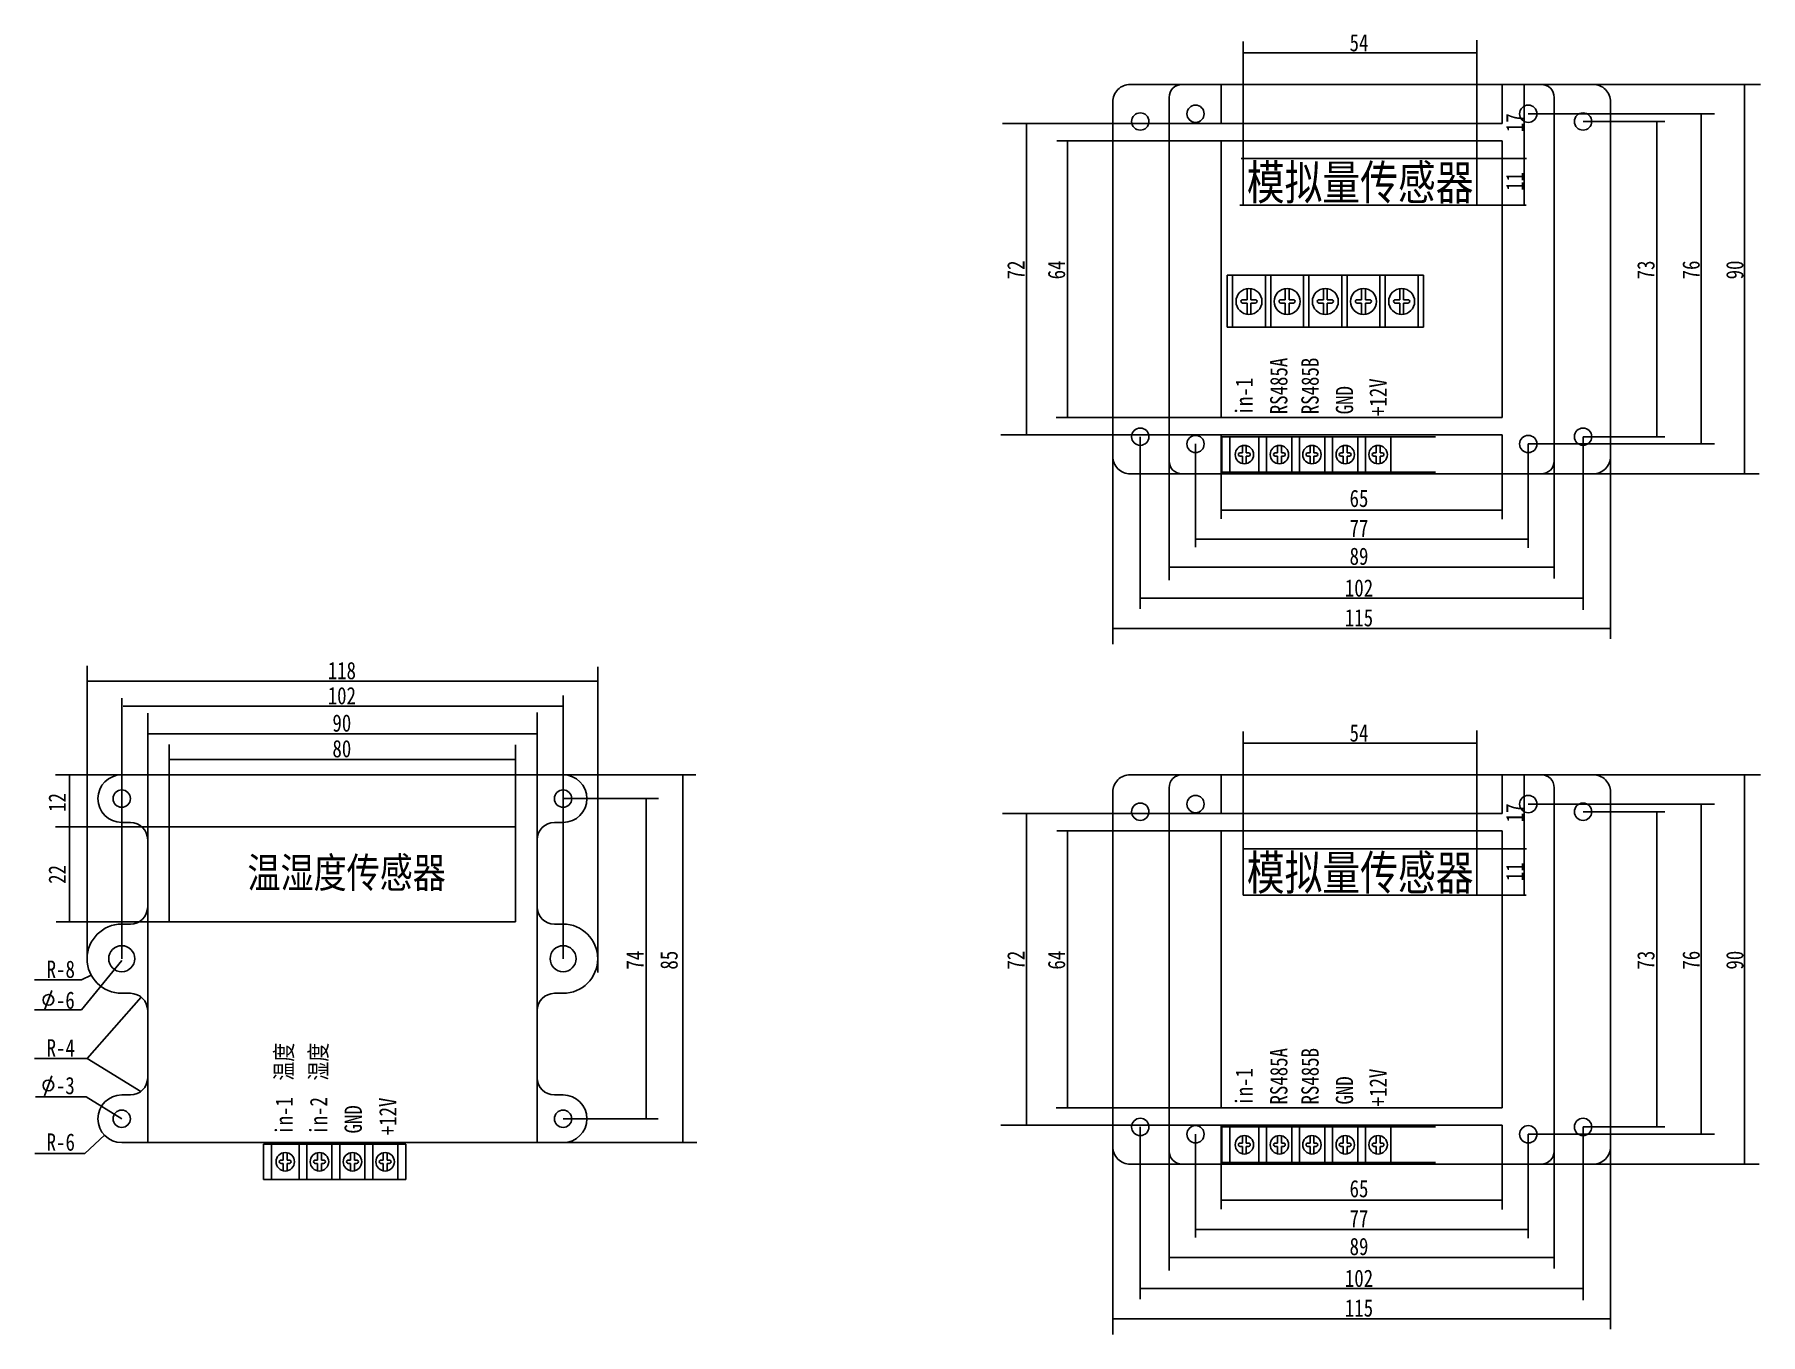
# Model space of a CAD drawing. Extents: x 1266371 to 1373991, y 308041 to 309598.
# Drawn here: x 1268534 to 1268932.9, y 308854.7 to 309155.2 of the extents above; entities that cross this region are included whole.
import ezdxf
from ezdxf.enums import TextEntityAlignment as Align

# ---------------------------------------------------------------- set-up
doc = ezdxf.new("R2010")
doc.units = 0
doc.header["$LTSCALE"] = 1000
doc.header["$MEASUREMENT"] = 0
doc.layers.get('0').update_dxf_attribs({"linetype": 'CONTINUOUS'})
doc.styles.add('-宋体', font='', dxfattribs={"width": 0.8})
doc.styles.get('-宋体').set_extended_font_data('SimSun')

msp = doc.modelspace()

# ---------------------------------------------------------------- linework, layer by layer
at = {"color": 1}
for p, q in [((1268813.36, 309115.8), (1268813.36, 309153.58)), ((1268867.33, 309115.69), (1268867.33, 309153.85)), ((1268813.41, 309150.92), (1268867.32, 309150.92)), ((1268878.3, 309115.75), (1268878.3, 309143.59)), ((1268894.22, 309143.64), (1268932.88, 309143.64)), ((1268929.16, 309143.42), (1268929.16, 309053.67)), ((1268879.22, 309136.85), (1268922.28, 309136.85)), ((1268919.18, 309060.64), (1268919.18, 309136.78)), ((1268808.22, 309134.64), (1268757.74, 309134.64)), ((1268763.29, 309134.71), (1268763.29, 309062.86)), ((1268891.88, 309135.07), (1268910.79, 309135.07)), ((1268908.94, 309134.94), (1268908.94, 309062.31)), ((1268808.22, 309130.64), (1268770.31, 309130.64)), ((1268772.7, 309130.48), (1268772.7, 309066.78)), ((1268812.89, 309126.51), (1268878.82, 309126.51)), ((1268812.6, 309115.75), (1268878.76, 309115.75)), ((1268808.22, 309066.64), (1268770.09, 309066.64)), ((1268808.22, 309062.64), (1268757.31, 309062.64)), ((1268789.56, 309062.22), (1268789.56, 309022.44)), ((1268802.32, 309060.53), (1268802.32, 309036.65)), ((1268879.22, 309060.53), (1268922.28, 309060.53)), ((1268879.22, 309060.53), (1268879.22, 309036.52)), ((1268891.88, 309062.22), (1268910.79, 309062.22)), ((1268891.88, 309062.22), (1268891.88, 309022.2)), ((1268783.22, 309057.64), (1268783.22, 309014.25)), ((1268796.22, 309056.64), (1268796.22, 309029.04)), ((1268885.22, 309056.64), (1268885.22, 309029.47)), ((1268898.22, 309057.64), (1268898.22, 309015.48)), ((1268808.22, 309053.64), (1268808.22, 309043.24)), ((1268873.22, 309053.64), (1268873.22, 309043.17)), ((1268894.22, 309053.64), (1268932.59, 309053.64)), ((1268808.14, 309045.26), (1268873.27, 309045.26)), ((1268802.5, 309038.5), (1268879.17, 309038.5)), ((1268885.3, 309032.03), (1268796.42, 309032.03)), ((1268789.66, 309024.88), (1268891.77, 309024.88)), ((1268783.44, 309017.86), (1268898.09, 309017.86)), ((1268546.17, 308941.57), (1268546.17, 309009.27)), ((1268664.23, 308938.39), (1268664.23, 309009.06)), ((1268546.3, 309005.71), (1268664.1, 309005.71)), ((1268554.17, 308941.56), (1268554.17, 309001.78)), ((1268554.48, 308999.9), (1268656.05, 308999.9)), ((1268656.17, 308941.56), (1268656.17, 309002.42)), ((1268560.17, 308984.06), (1268560.17, 308998.3)), ((1268650.17, 308984.06), (1268650.17, 308998.5)), ((1268560.46, 308993.56), (1268650.21, 308993.56)), ((1268813.36, 308956.25), (1268813.36, 308994.04)), ((1268867.33, 308956.14), (1268867.33, 308994.31)), ((1268565.17, 308972.06), (1268565.17, 308991.1)), ((1268565.17, 308987.62), (1268645.17, 308987.62)), ((1268645.17, 308972.06), (1268645.17, 308990.99)), ((1268813.41, 308991.38), (1268867.32, 308991.38)), ((1268554.17, 308984.06), (1268538.88, 308984.06)), ((1268542.07, 308950.06), (1268542.07, 308984.06)), ((1268650.17, 308984.06), (1268686.81, 308984.06)), ((1268683.82, 308899.31), (1268683.82, 308983.96)), ((1268878.3, 308956.21), (1268878.3, 308984.05)), ((1268894.22, 308984.09), (1268932.88, 308984.09)), ((1268929.16, 308983.88), (1268929.16, 308894.13)), ((1268656.17, 308978.56), (1268678.19, 308978.56)), ((1268675.38, 308978.33), (1268675.38, 308904.58)), ((1268879.22, 308977.31), (1268922.28, 308977.31)), ((1268919.18, 308901.1), (1268919.18, 308977.24)), ((1268565.17, 308972.06), (1268538.88, 308972.06)), ((1268808.22, 308975.09), (1268757.74, 308975.09)), ((1268763.29, 308975.17), (1268763.29, 308903.32)), ((1268891.88, 308975.53), (1268910.79, 308975.53)), ((1268908.94, 308975.39), (1268908.94, 308902.76)), ((1268808.22, 308971.09), (1268770.31, 308971.09)), ((1268772.7, 308970.94), (1268772.7, 308907.23)), ((1268813.36, 308966.97), (1268878.82, 308966.97)), ((1268813.36, 308956.25), (1268878.76, 308956.21)), ((1268565.17, 308950.06), (1268539.03, 308950.06)), ((1268544.85, 308929.73), (1268554.17, 308941.15)), ((1268534.02, 308936.64), (1268544.85, 308936.64)), ((1268544.85, 308936.64), (1268547.09, 308937.73)), ((1268546.2, 308918.48), (1268558.68, 308932.65)), ((1268534.02, 308929.73), (1268544.85, 308929.73)), ((1268546.2, 308918.48), (1268534.03, 308918.48)), ((1268558.61, 308910.86), (1268546.2, 308918.48)), ((1268545.99, 308909.66), (1268534.22, 308909.66)), ((1268554.17, 308904.56), (1268545.99, 308909.66)), ((1268656.17, 308904.56), (1268678.16, 308904.56)), ((1268808.22, 308907.1), (1268770.09, 308907.1)), ((1268550.17, 308900.75), (1268545.67, 308896.53)), ((1268808.22, 308903.1), (1268757.31, 308903.1)), ((1268789.56, 308902.68), (1268789.56, 308862.89)), ((1268802.32, 308900.99), (1268802.32, 308877.11)), ((1268879.22, 308900.99), (1268922.28, 308900.99)), ((1268879.22, 308900.99), (1268879.22, 308876.98)), ((1268891.88, 308902.68), (1268910.79, 308902.68)), ((1268891.88, 308902.68), (1268891.88, 308862.66)), ((1268545.67, 308896.53), (1268534.07, 308896.53)), ((1268650.02, 308899.06), (1268687.04, 308899.06)), ((1268783.22, 308898.09), (1268783.22, 308854.71)), ((1268796.22, 308897.1), (1268796.22, 308869.5)), ((1268885.22, 308897.1), (1268885.22, 308869.93)), ((1268898.22, 308898.09), (1268898.22, 308855.93)), ((1268808.22, 308894.09), (1268808.22, 308883.69)), ((1268873.22, 308894.1), (1268873.22, 308883.63)), ((1268894.22, 308894.09), (1268932.59, 308894.09)), ((1268808.14, 308885.72), (1268873.27, 308885.72)), ((1268802.5, 308878.95), (1268879.17, 308878.95)), ((1268885.3, 308872.49), (1268796.42, 308872.49)), ((1268789.66, 308865.34), (1268891.77, 308865.34)), ((1268783.44, 308858.31), (1268898.09, 308858.31))]:
    msp.add_line(p, q, dxfattribs=at)
for p, q in [((1268799.22, 309143.64), (1268882.22, 309143.64)), ((1268808.22, 309134.64), (1268808.22, 309143.64)), ((1268873.22, 309134.64), (1268873.22, 309143.64)), ((1268796.22, 309140.64), (1268796.22, 309088.16)), ((1268885.22, 309140.64), (1268885.22, 309081.63)), ((1268808.22, 309134.64), (1268873.22, 309134.64)), ((1268808.22, 309066.64), (1268808.22, 309130.64)), ((1268808.22, 309130.64), (1268873.22, 309130.64)), ((1268873.22, 309066.64), (1268873.22, 309130.64)), ((1268796.22, 309115.66), (1268796.22, 309056.64)), ((1268885.22, 309115.24), (1268885.22, 309056.64)), ((1268809.67, 309099.57), (1268809.67, 309087.57)), ((1268809.67, 309099.57), (1268854.97, 309099.57)), ((1268810.87, 309099.57), (1268810.87, 309087.57)), ((1268818.49, 309099.57), (1268818.49, 309087.57)), ((1268819.69, 309099.57), (1268819.69, 309087.57)), ((1268827.31, 309099.57), (1268827.31, 309087.57)), ((1268828.51, 309099.57), (1268828.51, 309087.57)), ((1268836.13, 309099.57), (1268836.13, 309087.57)), ((1268837.33, 309099.57), (1268837.33, 309087.57)), ((1268844.95, 309099.57), (1268844.95, 309087.57)), ((1268846.15, 309099.57), (1268846.15, 309087.57)), ((1268853.77, 309099.57), (1268853.77, 309087.57)), ((1268854.97, 309099.57), (1268854.97, 309087.57)), ((1268814.22, 309096.45), (1268814.22, 309093.88)), ((1268815.12, 309096.45), (1268815.12, 309093.88)), ((1268823.04, 309096.45), (1268823.04, 309093.88)), ((1268823.94, 309096.45), (1268823.94, 309093.88)), ((1268831.86, 309096.45), (1268831.86, 309093.88)), ((1268832.76, 309096.45), (1268832.76, 309093.88)), ((1268840.68, 309096.45), (1268840.68, 309093.88)), ((1268841.58, 309096.45), (1268841.58, 309093.88)), ((1268849.5, 309096.45), (1268849.5, 309093.88)), ((1268850.4, 309096.45), (1268850.4, 309093.88)), ((1268813.2, 309093.11), (1268814.22, 309093.11)), ((1268813.21, 309093.88), (1268814.22, 309093.88)), ((1268814.22, 309093.11), (1268814.22, 309090.52)), ((1268815.12, 309093.88), (1268816.14, 309093.88)), ((1268815.12, 309093.11), (1268815.12, 309090.52)), ((1268815.12, 309093.11), (1268816.15, 309093.11)), ((1268822.02, 309093.11), (1268823.04, 309093.11)), ((1268822.03, 309093.88), (1268823.04, 309093.88)), ((1268823.04, 309093.11), (1268823.04, 309090.52)), ((1268823.94, 309093.88), (1268824.96, 309093.88)), ((1268823.94, 309093.11), (1268823.94, 309090.52)), ((1268823.94, 309093.11), (1268824.97, 309093.11)), ((1268830.84, 309093.11), (1268831.86, 309093.11)), ((1268830.85, 309093.88), (1268831.86, 309093.88)), ((1268831.86, 309093.11), (1268831.86, 309090.52)), ((1268832.76, 309093.88), (1268833.78, 309093.88)), ((1268832.76, 309093.11), (1268832.76, 309090.52)), ((1268832.76, 309093.11), (1268833.79, 309093.11)), ((1268839.66, 309093.11), (1268840.68, 309093.11)), ((1268839.67, 309093.88), (1268840.68, 309093.88)), ((1268840.68, 309093.11), (1268840.68, 309090.52)), ((1268841.58, 309093.88), (1268842.6, 309093.88)), ((1268841.58, 309093.11), (1268841.58, 309090.52)), ((1268841.58, 309093.11), (1268842.61, 309093.11)), ((1268848.48, 309093.11), (1268849.5, 309093.11)), ((1268848.49, 309093.88), (1268849.5, 309093.88)), ((1268849.5, 309093.11), (1268849.5, 309090.52)), ((1268850.4, 309093.88), (1268851.42, 309093.88)), ((1268850.4, 309093.11), (1268850.4, 309090.52)), ((1268850.4, 309093.11), (1268851.43, 309093.11)), ((1268809.67, 309087.57), (1268854.97, 309087.57)), ((1268808.22, 309066.64), (1268873.22, 309066.64)), ((1268808.22, 309053.64), (1268808.22, 309062.64)), ((1268808.22, 309062.64), (1268873.22, 309062.64)), ((1268808.37, 309054.02), (1268808.37, 309062.21)), ((1268808.37, 309062.21), (1268857.79, 309062.21)), ((1268810.22, 309054.02), (1268810.22, 309062.21)), ((1268813.15, 309060.17), (1268813.15, 309058.49)), ((1268814.05, 309060.18), (1268814.05, 309058.49)), ((1268816.94, 309054.02), (1268816.94, 309062.21)), ((1268818.74, 309054.02), (1268818.74, 309062.21)), ((1268821.26, 309060.17), (1268821.26, 309058.49)), ((1268822.16, 309060.18), (1268822.16, 309058.49)), ((1268824.56, 309054.02), (1268824.56, 309062.21)), ((1268826.36, 309054.02), (1268826.36, 309062.21)), ((1268828.78, 309060.17), (1268828.78, 309058.49)), ((1268829.68, 309060.18), (1268829.68, 309058.49)), ((1268832.18, 309054.02), (1268832.18, 309062.21)), ((1268833.98, 309054.02), (1268833.98, 309062.21)), ((1268836.47, 309060.17), (1268836.47, 309058.49)), ((1268837.37, 309060.18), (1268837.37, 309058.49)), ((1268839.8, 309054.02), (1268839.8, 309062.21)), ((1268841.6, 309054.02), (1268841.6, 309062.21)), ((1268844.06, 309060.17), (1268844.06, 309058.49)), ((1268844.96, 309060.18), (1268844.96, 309058.49)), ((1268847.42, 309054.02), (1268847.42, 309062.21)), ((1268873.22, 309053.64), (1268873.22, 309062.64)), ((1268812.63, 309058.49), (1268813.15, 309058.49)), ((1268812.63, 309057.71), (1268813.15, 309057.71)), ((1268813.15, 309057.71), (1268813.15, 309056)), ((1268814.05, 309058.49), (1268814.56, 309058.49)), ((1268814.05, 309057.71), (1268814.05, 309056)), ((1268814.05, 309057.71), (1268814.58, 309057.71)), ((1268820.74, 309058.49), (1268821.26, 309058.49)), ((1268820.74, 309057.71), (1268821.26, 309057.71)), ((1268821.26, 309057.71), (1268821.26, 309056)), ((1268822.16, 309058.49), (1268822.67, 309058.49)), ((1268822.16, 309057.71), (1268822.16, 309056)), ((1268822.16, 309057.71), (1268822.69, 309057.71)), ((1268828.26, 309058.49), (1268828.78, 309058.49)), ((1268828.26, 309057.71), (1268828.78, 309057.71)), ((1268828.78, 309057.71), (1268828.78, 309056)), ((1268829.68, 309058.49), (1268830.19, 309058.49)), ((1268829.68, 309057.71), (1268829.68, 309056)), ((1268829.68, 309057.71), (1268830.21, 309057.71)), ((1268835.95, 309058.49), (1268836.47, 309058.49)), ((1268835.95, 309057.71), (1268836.47, 309057.71)), ((1268836.47, 309057.71), (1268836.47, 309056)), ((1268837.37, 309058.49), (1268837.88, 309058.49)), ((1268837.37, 309057.71), (1268837.37, 309056)), ((1268837.37, 309057.71), (1268837.9, 309057.71)), ((1268843.54, 309058.49), (1268844.06, 309058.49)), ((1268843.54, 309057.71), (1268844.06, 309057.71)), ((1268844.06, 309057.71), (1268844.06, 309056)), ((1268844.96, 309058.49), (1268845.47, 309058.49)), ((1268844.96, 309057.71), (1268844.96, 309056)), ((1268844.96, 309057.71), (1268845.49, 309057.71)), ((1268799.22, 309053.64), (1268882.22, 309053.64)), ((1268808.37, 309054.02), (1268857.79, 309054.02)), ((1268560.17, 308984.06), (1268554.17, 308984.06)), ((1268656.17, 308984.06), (1268650.17, 308984.06)), ((1268799.22, 308984.09), (1268882.22, 308984.09)), ((1268808.22, 308975.09), (1268808.22, 308984.09)), ((1268873.22, 308975.09), (1268873.22, 308984.09)), ((1268796.22, 308981.09), (1268796.22, 308928.61)), ((1268885.22, 308981.09), (1268885.22, 308922.09)), ((1268554.17, 308973.06), (1268556.17, 308973.06)), ((1268565.17, 308972.06), (1268645.17, 308972.06)), ((1268565.17, 308950.06), (1268565.17, 308972.06)), ((1268645.17, 308950.06), (1268645.17, 308972.06)), ((1268654.17, 308973.06), (1268656.17, 308973.06)), ((1268808.22, 308975.09), (1268873.22, 308975.09)), ((1268808.22, 308907.1), (1268808.22, 308971.09)), ((1268808.22, 308971.09), (1268873.22, 308971.09)), ((1268873.22, 308907.1), (1268873.22, 308971.09)), ((1268796.22, 308956.12), (1268796.22, 308897.1)), ((1268885.22, 308955.7), (1268885.22, 308897.1)), ((1268554.17, 308949.56), (1268556.17, 308949.56)), ((1268565.17, 308950.06), (1268645.17, 308950.06)), ((1268654.17, 308949.56), (1268656.17, 308949.56)), ((1268538.04, 308934.22), (1268536.33, 308929.65)), ((1268554.17, 308933.56), (1268556.17, 308933.56)), ((1268654.17, 308933.56), (1268656.17, 308933.56)), ((1268538.04, 308914.47), (1268536.33, 308909.9)), ((1268554.17, 308910.06), (1268556.17, 308910.06)), ((1268654.17, 308910.06), (1268656.17, 308910.06)), ((1268808.22, 308907.1), (1268873.22, 308907.1)), ((1268808.22, 308894.09), (1268808.22, 308903.1)), ((1268808.22, 308903.1), (1268873.22, 308903.1)), ((1268808.37, 308894.48), (1268808.37, 308902.67)), ((1268808.37, 308902.67), (1268857.79, 308902.67)), ((1268810.22, 308894.48), (1268810.22, 308902.67)), ((1268813.15, 308900.63), (1268813.15, 308898.94)), ((1268814.05, 308900.63), (1268814.05, 308898.94)), ((1268816.94, 308894.48), (1268816.94, 308902.67)), ((1268818.74, 308894.48), (1268818.74, 308902.67)), ((1268821.26, 308900.63), (1268821.26, 308898.94)), ((1268822.16, 308900.63), (1268822.16, 308898.94)), ((1268824.56, 308894.48), (1268824.56, 308902.67)), ((1268826.36, 308894.48), (1268826.36, 308902.67)), ((1268828.78, 308900.63), (1268828.78, 308898.94)), ((1268829.68, 308900.63), (1268829.68, 308898.94)), ((1268832.18, 308894.48), (1268832.18, 308902.67)), ((1268833.98, 308894.48), (1268833.98, 308902.67)), ((1268836.47, 308900.63), (1268836.47, 308898.94)), ((1268837.37, 308900.63), (1268837.37, 308898.94)), ((1268839.8, 308894.48), (1268839.8, 308902.67)), ((1268841.6, 308894.48), (1268841.6, 308902.67)), ((1268844.06, 308900.63), (1268844.06, 308898.94)), ((1268844.96, 308900.63), (1268844.96, 308898.94)), ((1268847.42, 308894.48), (1268847.42, 308902.67)), ((1268873.22, 308894.09), (1268873.22, 308903.1)), ((1268560.17, 308899.06), (1268554.17, 308899.06)), ((1268586.93, 308890.53), (1268586.93, 308898.71)), ((1268586.93, 308898.71), (1268619.8, 308898.71)), ((1268588.78, 308890.53), (1268588.78, 308898.71)), ((1268591.51, 308896.7), (1268591.51, 308895.02)), ((1268592.41, 308896.71), (1268592.41, 308895.02)), ((1268595.14, 308890.53), (1268595.14, 308898.71)), ((1268596.94, 308890.53), (1268596.94, 308898.71)), ((1268599.42, 308896.7), (1268599.42, 308895.02)), ((1268600.31, 308896.71), (1268600.31, 308895.02)), ((1268602.76, 308890.53), (1268602.76, 308898.71)), ((1268604.56, 308890.53), (1268604.56, 308898.71)), ((1268607.04, 308896.7), (1268607.04, 308895.02)), ((1268607.94, 308896.71), (1268607.94, 308895.02)), ((1268610.38, 308890.53), (1268610.38, 308898.71)), ((1268612.18, 308890.53), (1268612.18, 308898.71)), ((1268614.6, 308896.7), (1268614.6, 308895.02)), ((1268615.5, 308896.71), (1268615.5, 308895.02)), ((1268618, 308890.53), (1268618, 308898.71)), ((1268619.8, 308890.53), (1268619.8, 308898.71)), ((1268656.17, 308899.06), (1268650.02, 308899.06)), ((1268812.63, 308898.94), (1268813.15, 308898.94)), ((1268812.63, 308898.17), (1268813.15, 308898.17)), ((1268813.15, 308898.17), (1268813.15, 308896.46)), ((1268814.05, 308898.94), (1268814.56, 308898.94)), ((1268814.05, 308898.17), (1268814.05, 308896.46)), ((1268814.05, 308898.17), (1268814.58, 308898.17)), ((1268820.74, 308898.94), (1268821.26, 308898.94)), ((1268820.74, 308898.17), (1268821.26, 308898.17)), ((1268821.26, 308898.17), (1268821.26, 308896.46)), ((1268822.16, 308898.94), (1268822.67, 308898.94)), ((1268822.16, 308898.17), (1268822.16, 308896.46)), ((1268822.16, 308898.17), (1268822.69, 308898.17)), ((1268828.26, 308898.94), (1268828.78, 308898.94)), ((1268828.26, 308898.17), (1268828.78, 308898.17)), ((1268828.78, 308898.17), (1268828.78, 308896.46)), ((1268829.68, 308898.94), (1268830.19, 308898.94)), ((1268829.68, 308898.17), (1268829.68, 308896.46)), ((1268829.68, 308898.17), (1268830.21, 308898.17)), ((1268835.95, 308898.94), (1268836.47, 308898.94)), ((1268835.95, 308898.17), (1268836.47, 308898.17)), ((1268836.47, 308898.17), (1268836.47, 308896.46)), ((1268837.37, 308898.94), (1268837.88, 308898.94)), ((1268837.37, 308898.17), (1268837.37, 308896.46)), ((1268837.37, 308898.17), (1268837.9, 308898.17)), ((1268843.54, 308898.94), (1268844.06, 308898.94)), ((1268843.54, 308898.17), (1268844.06, 308898.17)), ((1268844.06, 308898.17), (1268844.06, 308896.46)), ((1268844.96, 308898.94), (1268845.47, 308898.94)), ((1268844.96, 308898.17), (1268844.96, 308896.46)), ((1268844.96, 308898.17), (1268845.49, 308898.17)), ((1268590.99, 308895.02), (1268591.51, 308895.02)), ((1268590.99, 308894.24), (1268591.51, 308894.24)), ((1268591.51, 308894.24), (1268591.51, 308892.54)), ((1268592.41, 308895.02), (1268592.92, 308895.02)), ((1268592.41, 308894.24), (1268592.41, 308892.53)), ((1268592.41, 308894.24), (1268592.94, 308894.24)), ((1268598.9, 308895.02), (1268599.42, 308895.02)), ((1268598.9, 308894.24), (1268599.42, 308894.24)), ((1268599.42, 308894.24), (1268599.42, 308892.54)), ((1268600.31, 308895.02), (1268600.83, 308895.02)), ((1268600.31, 308894.24), (1268600.31, 308892.53)), ((1268600.31, 308894.24), (1268600.84, 308894.24)), ((1268606.52, 308894.24), (1268607.04, 308894.24)), ((1268606.53, 308895.02), (1268607.04, 308895.02)), ((1268607.04, 308894.24), (1268607.04, 308892.54)), ((1268607.94, 308895.02), (1268608.46, 308895.02)), ((1268607.94, 308894.24), (1268607.94, 308892.53)), ((1268607.94, 308894.24), (1268608.47, 308894.24)), ((1268614.08, 308895.02), (1268614.6, 308895.02)), ((1268614.08, 308894.24), (1268614.6, 308894.24)), ((1268614.6, 308894.24), (1268614.6, 308892.54)), ((1268615.5, 308895.02), (1268616.01, 308895.02)), ((1268615.5, 308894.24), (1268615.5, 308892.53)), ((1268615.5, 308894.24), (1268616.03, 308894.24)), ((1268799.22, 308894.1), (1268882.22, 308894.1)), ((1268808.37, 308894.48), (1268857.79, 308894.48)), ((1268586.93, 308890.53), (1268619.8, 308890.53))]:
    msp.add_line(p, q)
for points in [[(1268787.22, 309053.64), (1268894.22, 309053.64, 0.414214), (1268898.22, 309057.64), (1268898.22, 309139.64, 0.414214), (1268894.22, 309143.64), (1268787.22, 309143.64, 0.414214), (1268783.22, 309139.64), (1268783.22, 309057.64, 0.414214)], [(1268787.22, 308894.09), (1268894.22, 308894.09, 0.414214), (1268898.22, 308898.09), (1268898.22, 308980.09, 0.414214), (1268894.22, 308984.09), (1268787.22, 308984.09, 0.414214), (1268783.22, 308980.09), (1268783.22, 308898.09, 0.414214)]]:
    msp.add_lwpolyline(points, format="xyb", close=True)
msp.add_lwpolyline([(1268560.17, 308899.06), (1268650.17, 308899.06), (1268650.17, 308984.06), (1268560.17, 308984.06)], close=True)
for centre, radius in [((1268789.56, 309135.07), 2), ((1268802.32, 309136.85), 2), ((1268879.22, 309136.85), 2), ((1268891.88, 309135.07), 2), ((1268814.68, 309093.48), 3), ((1268823.5, 309093.48), 3), ((1268832.32, 309093.48), 3), ((1268841.14, 309093.48), 3), ((1268849.96, 309093.48), 3), ((1268789.56, 309062.22), 2), ((1268891.88, 309062.22), 2), ((1268802.32, 309060.53), 2), ((1268813.61, 309058.09), 2.13), ((1268821.71, 309058.09), 2.13), ((1268829.23, 309058.09), 2.13), ((1268836.93, 309058.09), 2.13), ((1268844.52, 309058.09), 2.13), ((1268879.22, 309060.53), 2), ((1268554.17, 308978.56), 2), ((1268656.17, 308978.56), 2), ((1268789.56, 308975.53), 2), ((1268802.32, 308977.31), 2), ((1268879.22, 308977.31), 2), ((1268891.88, 308975.53), 2), ((1268554.17, 308941.56), 3), ((1268656.17, 308941.56), 3), ((1268537.22, 308932.03), 1.24), ((1268537.22, 308912.28), 1.24), ((1268554.17, 308904.56), 2), ((1268656.17, 308904.56), 2), ((1268789.56, 308902.68), 2), ((1268891.88, 308902.68), 2), ((1268802.32, 308900.99), 2), ((1268813.61, 308898.55), 2.13), ((1268821.71, 308898.55), 2.13), ((1268829.23, 308898.55), 2.13), ((1268836.93, 308898.55), 2.13), ((1268844.52, 308898.55), 2.13), ((1268879.22, 308900.99), 2), ((1268591.96, 308894.62), 2.13), ((1268599.87, 308894.62), 2.13), ((1268607.5, 308894.62), 2.13), ((1268615.05, 308894.62), 2.13)]:
    msp.add_circle(centre, radius)
for centre, radius, start, end in [((1268799.22, 309140.64), 3, 90, 180), ((1268882.22, 309140.64), 3, 0, 90), ((1268813.19, 309093.5), 0.388, 88.0266, 271.7737), ((1268816.15, 309093.5), 0.388, 268.2263, 91.9734), ((1268822.01, 309093.5), 0.388, 88.0266, 271.7737), ((1268824.97, 309093.5), 0.388, 268.2263, 91.9734), ((1268830.83, 309093.5), 0.388, 88.0266, 271.7737), ((1268833.79, 309093.5), 0.388, 268.2263, 91.9734), ((1268839.65, 309093.5), 0.388, 88.0266, 271.7737), ((1268842.61, 309093.5), 0.388, 268.2263, 91.9734), ((1268848.47, 309093.5), 0.388, 88.0266, 271.7737), ((1268851.43, 309093.5), 0.388, 268.2263, 91.9734), ((1268799.22, 309056.64), 3, 180, 270), ((1268812.62, 309058.1), 0.388, 88.0266, 271.7737), ((1268814.58, 309058.1), 0.388, 268.2263, 91.9734), ((1268820.73, 309058.1), 0.388, 88.0266, 271.7737), ((1268822.68, 309058.1), 0.388, 268.2263, 91.9734), ((1268828.25, 309058.1), 0.388, 88.0266, 271.7737), ((1268830.2, 309058.1), 0.388, 268.2263, 91.9734), ((1268835.94, 309058.1), 0.388, 88.0266, 271.7737), ((1268837.9, 309058.1), 0.388, 268.2263, 91.9734), ((1268843.53, 309058.1), 0.388, 88.0266, 271.7737), ((1268845.49, 309058.1), 0.388, 268.2263, 91.9734), ((1268882.22, 309056.64), 3, 270, 0), ((1268554.17, 308978.56), 5.5, 90, 270), ((1268656.17, 308978.56), 5.5, 270, 90), ((1268799.22, 308981.09), 3, 90, 180), ((1268882.22, 308981.09), 3, 0, 90), ((1268556.17, 308969.06), 4, 0, 90), ((1268654.17, 308969.06), 4, 90, 180), ((1268556.17, 308953.56), 4, 270, 0), ((1268654.17, 308953.56), 4, 180, 270), ((1268554.17, 308941.56), 8, 90, 270), ((1268656.17, 308941.56), 8, 270, 90), ((1268556.17, 308929.56), 4, 0, 90), ((1268654.17, 308929.56), 4, 90, 180), ((1268556.17, 308914.06), 4, 270, 0), ((1268654.17, 308914.06), 4, 180, 270), ((1268554.17, 308904.56), 5.5, 90, 270), ((1268656.17, 308904.56), 5.5, 270, 90), ((1268799.22, 308897.1), 3, 180, 270), ((1268812.62, 308898.56), 0.388, 88.0266, 271.7737), ((1268814.58, 308898.56), 0.388, 268.2263, 91.9734), ((1268820.73, 308898.56), 0.388, 88.0266, 271.7737), ((1268822.68, 308898.56), 0.388, 268.2263, 91.9734), ((1268828.25, 308898.56), 0.388, 88.0266, 271.7737), ((1268830.2, 308898.56), 0.388, 268.2263, 91.9734), ((1268835.94, 308898.56), 0.388, 88.0266, 271.7737), ((1268837.9, 308898.56), 0.388, 268.2263, 91.9734), ((1268843.53, 308898.56), 0.388, 88.0266, 271.7737), ((1268845.49, 308898.56), 0.388, 268.2263, 91.9734), ((1268882.22, 308897.1), 3, 270, 0), ((1268590.98, 308894.63), 0.388, 88.0266, 271.7737), ((1268592.93, 308894.63), 0.388, 268.2263, 91.9734), ((1268598.88, 308894.63), 0.388, 88.0266, 271.7737), ((1268600.84, 308894.63), 0.388, 268.2263, 91.9734), ((1268606.51, 308894.63), 0.388, 88.0266, 271.7737), ((1268608.47, 308894.63), 0.388, 268.2263, 91.9734), ((1268614.07, 308894.63), 0.388, 88.0266, 271.7737), ((1268616.02, 308894.63), 0.388, 268.2263, 91.9734)]:
    msp.add_arc(centre, radius, start, end)

# ---------------------------------------------------------------- texts
at = {"style": '-宋体', "width": 0.8}
for s, height, p in [('54', 4, (1268840.1, 309153.26)), ('模拟量传感器', 8, (1268840.37, 309121.14)), ('65', 4, (1268840.1, 309047.94)), ('77', 4, (1268840.1, 309041.05)), ('89', 4, (1268840.1, 309034.56)), ('102', 4, (1268840.1, 309027.22)), ('115', 4, (1268840.1, 309020.35)), ('118', 4, (1268605.04, 309008.13)), ('102', 4, (1268605.04, 309002.33)), ('90', 4, (1268605.04, 308996.01)), ('54', 4, (1268840.1, 308993.71)), ('80', 4, (1268605.04, 308990.08)), ('温湿度传感器', 7, (1268606.15, 308961.59)), ('模拟量传感器', 8, (1268840.37, 308961.59)), ('R-8', 4, (1268540.09, 308939.1)), ('-6', 4, (1268541.14, 308931.95)), ('R-4', 4, (1268540.09, 308920.95)), ('-3', 4, (1268541.14, 308912.21)), ('R-6', 4, (1268540.09, 308899.15)), ('65', 4, (1268840.1, 308888.39)), ('77', 4, (1268840.1, 308881.5)), ('89', 4, (1268840.1, 308875.02)), ('102', 4, (1268840.1, 308867.67)), ('115', 4, (1268840.1, 308860.8))]:
    msp.add_text(s, height=height, dxfattribs=at).set_placement(p, align=Align.MIDDLE)
for s, p in [('17', (1268876.07, 309134.8)), ('11', (1268876.07, 309121.21)), ('72', (1268760.8, 309100.76)), ('64', (1268770.22, 309100.76)), ('73', (1268906.42, 309100.76)), ('76', (1268916.86, 309100.76)), ('90', (1268926.96, 309100.76)), ('RS485A', (1268821.56, 309073.94)), ('RS485B', (1268828.78, 309073.94)), ('in-1', (1268813.45, 309071.46)), ('+12V', (1268844.51, 309071.34)), ('GND', (1268836.75, 309070.66)), ('12', (1268539.25, 308977.67)), ('17', (1268876.07, 308975.26)), ('11', (1268876.07, 308961.67)), ('22', (1268539.25, 308961.04)), ('74', (1268672.78, 308941.22)), ('85', (1268680.67, 308941.22)), ('72', (1268760.8, 308941.22)), ('64', (1268770.22, 308941.22)), ('73', (1268906.42, 308941.22)), ('76', (1268916.86, 308941.22)), ('90', (1268926.96, 308941.22)), ('温度', (1268591.57, 308917.75)), ('湿度', (1268599.54, 308917.75)), ('RS485A', (1268821.56, 308914.39)), ('RS485B', (1268828.78, 308914.39)), ('in-1', (1268813.45, 308911.92)), ('+12V', (1268844.51, 308911.79)), ('GND', (1268836.75, 308911.12)), ('in-1', (1268591.57, 308905.22)), ('in-2', (1268599.54, 308905.22)), ('+12V', (1268615.66, 308905.1)), ('GND', (1268607.66, 308904.43))]:
    msp.add_text(s, height=4, rotation=90, dxfattribs=at).set_placement(p, align=Align.MIDDLE)

doc.saveas('drawing.dxf')
